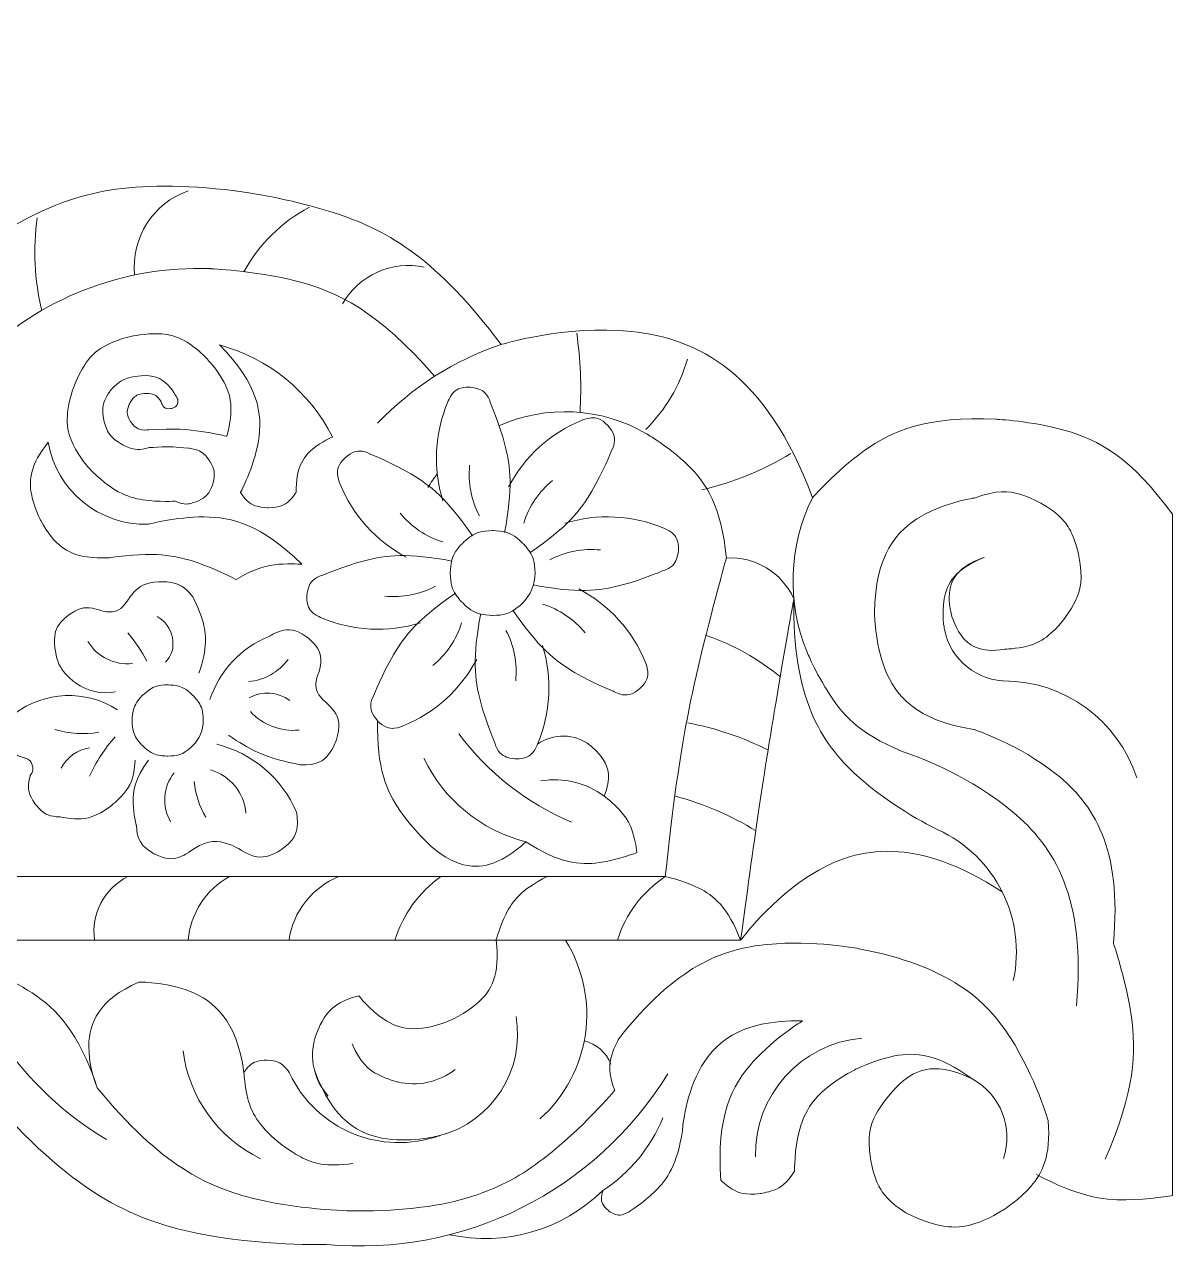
# Model space of a CAD drawing. Header units: millimetres. Extents: x 5499 to 5701, y 4312 to 4481.
# Drawn here: x 5673.83 to 5700.59, y 4451.13 to 4479.86 of the extents above; entities that cross this region are included whole.
import ezdxf

# ---------------------------------------------------------------- set-up
doc = ezdxf.new("R2010")
doc.units = ezdxf.units.MM
doc.header["$MEASUREMENT"] = 0
doc.layers.add('SITARA ALL', color=18, linetype='Continuous', true_color=0x000000)

msp = doc.modelspace()

# ---------------------------------------------------------------- linework, layer by layer
at = {"layer": 'SITARA ALL', "color": 6, "lineweight": 9, "true_color": 0xff00ff}
for points, knots in [([(5609.015, 4477.559), (5608.326, 4478.085), (5607.67, 4478.653), (5607.052, 4479.26), (5607.052, 4479.26), (5607.42, 4479.494), (5607.829, 4479.644), (5608.238, 4479.795), (5608.688, 4479.861), (5609.529, 4479.627), (5609.529, 4479.627), (5609.949, 4479.51), (5610.334, 4479.307), (5610.72, 4479.103), (5611.07, 4478.814), (5611.459, 4478.033), (5611.459, 4478.033), (5612.689, 4477.854), (5613.898, 4477.569), (5615.107, 4477.284), (5616.295, 4476.893), (5618.486, 4475.721), (5618.486, 4475.721), (5626.459, 4470.295), (5635.646, 4467.415), (5644.832, 4464.536), (5655.231, 4464.204), (5671.849, 4473.997), (5671.849, 4473.997), (5672.814, 4474.784), (5673.918, 4475.357), (5675.022, 4475.93), (5676.265, 4476.29), (5678.737, 4475.989), (5678.737, 4475.989), (5679.973, 4475.838), (5681.151, 4475.44), (5682.33, 4475.041), (5683.45, 4474.394), (5684.946, 4472.404), (5684.946, 4472.404), (5686.439, 4472.868), (5687.983, 4472.708), (5689.526, 4472.548), (5691.12, 4471.765), (5692.202, 4468.831), (5692.202, 4468.831), (5692.74, 4469.447), (5693.404, 4469.923), (5694.067, 4470.4), (5694.856, 4470.737), (5696.49, 4470.662), (5696.49, 4470.662), (5697.307, 4470.625), (5698.093, 4470.403), (5698.879, 4470.181), (5699.634, 4469.774), (5700.594, 4468.449), (5700.594, 4468.449), (5700.594, 4468.449), (5700.594, 4464.478), (5700.594, 4460.507), (5700.594, 4452.566), (5700.594, 4452.566), (5700.594, 4452.566), (5700.054, 4452.471), (5699.506, 4452.466), (5698.957, 4452.462), (5698.401, 4452.548), (5697.428, 4453.054)], [0, 0, 0, 0, 0.041667, 0.041667, 0.041667, 0.083333, 0.083333, 0.083333, 0.125, 0.125, 0.125, 0.166667, 0.166667, 0.166667, 0.208333, 0.208333, 0.208333, 0.25, 0.25, 0.25, 0.291667, 0.291667, 0.291667, 0.333333, 0.333333, 0.333333, 0.375, 0.375, 0.375, 0.416667, 0.416667, 0.416667, 0.458333, 0.458333, 0.458333, 0.5, 0.5, 0.5, 0.541667, 0.541667, 0.541667, 0.583333, 0.583333, 0.583333, 0.625, 0.625, 0.625, 0.666667, 0.666667, 0.666667, 0.708333, 0.708333, 0.708333, 0.75, 0.75, 0.75, 0.791667, 0.791667, 0.791667, 0.833333, 0.833333, 0.833333, 0.875, 0.875, 0.875, 0.916667, 0.916667, 0.916667, 1, 1, 1, 1]), ([(5672.746, 4472.063), (5674.181, 4473.485), (5676.138, 4474.249), (5678.156, 4474.173), (5678.156, 4474.173), (5679.165, 4474.135), (5680.143, 4473.889), (5681.121, 4473.643), (5682.069, 4473.189), (5683.392, 4471.664)], [0, 0, 0, 0, 0.25, 0.25, 0.25, 0.5, 0.5, 0.5, 1, 1, 1, 1]), ([(5676.402, 4471.662), (5676.169, 4471.631), (5675.958, 4471.505), (5675.821, 4471.314), (5675.821, 4471.314), (5675.753, 4471.218), (5675.705, 4471.11), (5675.658, 4471.003), (5675.633, 4470.883), (5675.679, 4470.652), (5675.679, 4470.652), (5675.702, 4470.537), (5675.749, 4470.429), (5675.796, 4470.321), (5675.866, 4470.22), (5676.066, 4470.097), (5676.066, 4470.097), (5676.166, 4470.035), (5676.277, 4469.995), (5676.388, 4469.956), (5676.509, 4469.938), (5676.736, 4470.001), (5676.736, 4470.001), (5676.889, 4470.013), (5677.043, 4470.018), (5677.196, 4470.023), (5677.35, 4470.021), (5677.655, 4469.987), (5677.655, 4469.987), (5677.75, 4469.979), (5677.841, 4469.951), (5677.931, 4469.922), (5678.018, 4469.873), (5678.128, 4469.718), (5678.128, 4469.718), (5678.183, 4469.641), (5678.22, 4469.554), (5678.257, 4469.466), (5678.275, 4469.369), (5678.228, 4469.184), (5678.228, 4469.184), (5678.205, 4469.092), (5678.162, 4469.008), (5678.119, 4468.923), (5678.056, 4468.846), (5677.885, 4468.763), (5677.885, 4468.763), (5677.8, 4468.721), (5677.707, 4468.7), (5677.615, 4468.678), (5677.516, 4468.676), (5677.342, 4468.753), (5677.342, 4468.753), (5676.966, 4468.727), (5676.593, 4468.785), (5676.221, 4468.843), (5675.853, 4468.985), (5675.329, 4469.527), (5675.329, 4469.527), (5675.111, 4469.776), (5674.966, 4470.072), (5674.821, 4470.369), (5674.75, 4470.713), (5674.953, 4471.342), (5674.953, 4471.342), (5675.055, 4471.656), (5675.235, 4471.933), (5675.416, 4472.209), (5675.675, 4472.446), (5676.319, 4472.594), (5676.319, 4472.594), (5676.641, 4472.668), (5676.971, 4472.654), (5677.301, 4472.641), (5677.638, 4472.54), (5678.094, 4472.062), (5678.094, 4472.062), (5678.323, 4471.823), (5678.48, 4471.533), (5678.637, 4471.243), (5678.723, 4470.902), (5678.547, 4470.265), (5678.547, 4470.265), (5678.248, 4470.333), (5677.946, 4470.38), (5677.643, 4470.426), (5677.337, 4470.452), (5676.726, 4470.417), (5676.726, 4470.417), (5676.649, 4470.406), (5676.572, 4470.416), (5676.495, 4470.426), (5676.418, 4470.457), (5676.323, 4470.581), (5676.323, 4470.581), (5676.276, 4470.643), (5676.248, 4470.716), (5676.22, 4470.788), (5676.21, 4470.871), (5676.274, 4471.013), (5676.274, 4471.013), (5676.306, 4471.084), (5676.356, 4471.143), (5676.405, 4471.203), (5676.473, 4471.251), (5676.629, 4471.264), (5676.629, 4471.264), (5676.706, 4471.27), (5676.783, 4471.255), (5676.859, 4471.239), (5676.934, 4471.203), (5677.019, 4471.073), (5677.019, 4471.073), (5677.027, 4471.021), (5677.056, 4470.977), (5677.084, 4470.934), (5677.131, 4470.898), (5677.235, 4470.91), (5677.235, 4470.91), (5677.287, 4470.916), (5677.332, 4470.943), (5677.377, 4470.969), (5677.415, 4471.015), (5677.407, 4471.119), (5677.407, 4471.119), (5677.319, 4471.311), (5677.172, 4471.463), (5677.026, 4471.614), (5676.82, 4471.725), (5676.402, 4471.662)], [0, 0, 0, 0, 0.023256, 0.023256, 0.023256, 0.046512, 0.046512, 0.046512, 0.069767, 0.069767, 0.069767, 0.093023, 0.093023, 0.093023, 0.116279, 0.116279, 0.116279, 0.139535, 0.139535, 0.139535, 0.162791, 0.162791, 0.162791, 0.186047, 0.186047, 0.186047, 0.209302, 0.209302, 0.209302, 0.232558, 0.232558, 0.232558, 0.255814, 0.255814, 0.255814, 0.27907, 0.27907, 0.27907, 0.302326, 0.302326, 0.302326, 0.325581, 0.325581, 0.325581, 0.348837, 0.348837, 0.348837, 0.372093, 0.372093, 0.372093, 0.395349, 0.395349, 0.395349, 0.418605, 0.418605, 0.418605, 0.44186, 0.44186, 0.44186, 0.465116, 0.465116, 0.465116, 0.488372, 0.488372, 0.488372, 0.511628, 0.511628, 0.511628, 0.534884, 0.534884, 0.534884, 0.55814, 0.55814, 0.55814, 0.581395, 0.581395, 0.581395, 0.604651, 0.604651, 0.604651, 0.627907, 0.627907, 0.627907, 0.651163, 0.651163, 0.651163, 0.674419, 0.674419, 0.674419, 0.697674, 0.697674, 0.697674, 0.72093, 0.72093, 0.72093, 0.744186, 0.744186, 0.744186, 0.767442, 0.767442, 0.767442, 0.790698, 0.790698, 0.790698, 0.813953, 0.813953, 0.813953, 0.837209, 0.837209, 0.837209, 0.860465, 0.860465, 0.860465, 0.883721, 0.883721, 0.883721, 0.906977, 0.906977, 0.906977, 0.930233, 0.930233, 0.930233, 0.953488, 0.953488, 0.953488, 0.976744, 0.976744, 0.976744, 1, 1, 1, 1]), ([(5678.375, 4472.394), (5679.518, 4472.085), (5680.476, 4471.307), (5681.012, 4470.252), (5681.012, 4470.252), (5680.753, 4470.142), (5680.539, 4469.96), (5680.325, 4469.777), (5680.157, 4469.521), (5680.163, 4468.957), (5680.163, 4468.957), (5680.093, 4468.846), (5679.997, 4468.756), (5679.901, 4468.666), (5679.779, 4468.599), (5679.515, 4468.599), (5679.515, 4468.599), (5679.383, 4468.599), (5679.256, 4468.633), (5679.129, 4468.666), (5679.007, 4468.734), (5678.867, 4468.957), (5678.867, 4468.957), (5679.178, 4469.52), (5679.283, 4470.153), (5679.388, 4470.785), (5679.287, 4471.487), (5678.375, 4472.394)], [0, 0, 0, 0, 0.111111, 0.111111, 0.111111, 0.222222, 0.222222, 0.222222, 0.333333, 0.333333, 0.333333, 0.444444, 0.444444, 0.444444, 0.555556, 0.555556, 0.555556, 0.666667, 0.666667, 0.666667, 0.777778, 0.777778, 0.777778, 0.888889, 0.888889, 0.888889, 1, 1, 1, 1]), ([(5683.584, 4468.763), (5683.352, 4469.523), (5683.393, 4470.339), (5683.7, 4471.071), (5683.7, 4471.071), (5683.741, 4471.175), (5683.812, 4471.262), (5683.883, 4471.348), (5683.985, 4471.416), (5684.209, 4471.409), (5684.209, 4471.409), (5684.322, 4471.406), (5684.427, 4471.367), (5684.531, 4471.328), (5684.629, 4471.254), (5684.696, 4471.04), (5684.696, 4471.04), (5684.901, 4470.565), (5685.032, 4470.065), (5685.163, 4469.566), (5685.22, 4469.041), (5685.025, 4468.026)], [0, 0, 0, 0, 0.125, 0.125, 0.125, 0.25, 0.25, 0.25, 0.375, 0.375, 0.375, 0.5, 0.5, 0.5, 0.625, 0.625, 0.625, 0.75, 0.75, 0.75, 1, 1, 1, 1]), ([(5684.891, 4470.509), (5686.001, 4471.005), (5687.281, 4470.937), (5688.332, 4470.326), (5688.332, 4470.326), (5688.857, 4470.021), (5689.293, 4469.599), (5689.73, 4469.177), (5690.076, 4468.638), (5690.196, 4467.428)], [0, 0, 0, 0, 0.25, 0.25, 0.25, 0.5, 0.5, 0.5, 1, 1, 1, 1]), ([(5685.117, 4469.091), (5685.489, 4469.792), (5686.095, 4470.34), (5686.83, 4470.641), (5686.83, 4470.641), (5686.932, 4470.686), (5687.044, 4470.697), (5687.155, 4470.708), (5687.275, 4470.684), (5687.429, 4470.52), (5687.429, 4470.52), (5687.506, 4470.438), (5687.553, 4470.337), (5687.6, 4470.235), (5687.616, 4470.114), (5687.512, 4469.915), (5687.512, 4469.915), (5687.321, 4469.434), (5687.061, 4468.988), (5686.8, 4468.542), (5686.469, 4468.131), (5685.613, 4467.551)], [0, 0, 0, 0, 0.125, 0.125, 0.125, 0.25, 0.25, 0.25, 0.375, 0.375, 0.375, 0.5, 0.5, 0.5, 0.625, 0.625, 0.625, 0.75, 0.75, 0.75, 1, 1, 1, 1]), ([(5674.383, 4470.125), (5674.577, 4468.996), (5675.574, 4468.182), (5676.719, 4468.214), (5676.719, 4468.214), (5677.356, 4468.388), (5678.016, 4468.386), (5678.675, 4468.384), (5679.357, 4468.207), (5680.3, 4467.281), (5680.3, 4467.281), (5680.032, 4467.303), (5679.764, 4467.282), (5679.496, 4467.262), (5679.228, 4467.2), (5678.765, 4466.926), (5678.765, 4466.926), (5678.316, 4467.165), (5677.834, 4467.329), (5677.351, 4467.493), (5676.837, 4467.582), (5675.829, 4467.437), (5675.829, 4467.437), (5675.497, 4467.405), (5675.172, 4467.474), (5674.847, 4467.543), (5674.528, 4467.713), (5674.213, 4468.3), (5674.213, 4468.3), (5674.055, 4468.594), (5673.992, 4468.921), (5673.93, 4469.247), (5673.964, 4469.607), (5674.383, 4470.125)], [0, 0, 0, 0, 0.090909, 0.090909, 0.090909, 0.181818, 0.181818, 0.181818, 0.272727, 0.272727, 0.272727, 0.363636, 0.363636, 0.363636, 0.454545, 0.454545, 0.454545, 0.545455, 0.545455, 0.545455, 0.636364, 0.636364, 0.636364, 0.727273, 0.727273, 0.727273, 0.818182, 0.818182, 0.818182, 0.909091, 0.909091, 0.909091, 1, 1, 1, 1]), ([(5682.733, 4467.448), (5682.032, 4467.821), (5681.484, 4468.427), (5681.183, 4469.162), (5681.183, 4469.162), (5681.138, 4469.264), (5681.127, 4469.376), (5681.116, 4469.487), (5681.14, 4469.607), (5681.304, 4469.761), (5681.304, 4469.761), (5681.386, 4469.838), (5681.487, 4469.885), (5681.589, 4469.932), (5681.71, 4469.948), (5681.909, 4469.844), (5681.909, 4469.844), (5682.39, 4469.653), (5682.836, 4469.392), (5683.282, 4469.132), (5683.693, 4468.801), (5684.273, 4467.945)], [0, 0, 0, 0, 0.125, 0.125, 0.125, 0.25, 0.25, 0.25, 0.375, 0.375, 0.375, 0.5, 0.5, 0.5, 0.625, 0.625, 0.625, 0.75, 0.75, 0.75, 1, 1, 1, 1]), ([(5696.772, 4464.561), (5696.048, 4464.547), (5695.418, 4465.055), (5695.28, 4465.766), (5695.28, 4465.766), (5695.211, 4466.121), (5695.274, 4466.476), (5695.337, 4466.831), (5695.533, 4467.184), (5696.21, 4467.443), (5696.21, 4467.443), (5695.93, 4467.364), (5695.704, 4467.182), (5695.479, 4467), (5695.309, 4466.716), (5695.435, 4466.146), (5695.435, 4466.146), (5695.498, 4465.862), (5695.667, 4465.627), (5695.836, 4465.392), (5696.111, 4465.206), (5696.686, 4465.301), (5696.686, 4465.301), (5696.953, 4465.309), (5697.211, 4465.376), (5697.47, 4465.442), (5697.72, 4465.568), (5698.053, 4465.985), (5698.053, 4465.985), (5698.219, 4466.193), (5698.336, 4466.433), (5698.453, 4466.673), (5698.519, 4466.945), (5698.417, 4467.469), (5698.417, 4467.469), (5698.367, 4467.731), (5698.259, 4467.975), (5698.152, 4468.22), (5697.989, 4468.446), (5697.524, 4468.708), (5697.524, 4468.708), (5697.291, 4468.84), (5697.036, 4468.916), (5696.78, 4468.993), (5696.501, 4469.015), (5696, 4468.831), (5696, 4468.831), (5695.331, 4468.737), (5694.746, 4468.404), (5694.161, 4468.071), (5693.661, 4467.499), (5693.652, 4466.147), (5693.652, 4466.147), (5693.647, 4465.47), (5693.891, 4464.843), (5694.135, 4464.216), (5694.628, 4463.638), (5695.965, 4463.432), (5695.965, 4463.432), (5697.021, 4463.081), (5697.887, 4462.39), (5698.752, 4461.699), (5699.427, 4460.667), (5699.219, 4458.451), (5699.219, 4458.451), (5699.506, 4457.629), (5699.633, 4456.768), (5699.76, 4455.907), (5699.726, 4455.008), (5699.029, 4453.412)], [0, 0, 0, 0, 0.041667, 0.041667, 0.041667, 0.083333, 0.083333, 0.083333, 0.125, 0.125, 0.125, 0.166667, 0.166667, 0.166667, 0.208333, 0.208333, 0.208333, 0.25, 0.25, 0.25, 0.291667, 0.291667, 0.291667, 0.333333, 0.333333, 0.333333, 0.375, 0.375, 0.375, 0.416667, 0.416667, 0.416667, 0.458333, 0.458333, 0.458333, 0.5, 0.5, 0.5, 0.541667, 0.541667, 0.541667, 0.583333, 0.583333, 0.583333, 0.625, 0.625, 0.625, 0.666667, 0.666667, 0.666667, 0.708333, 0.708333, 0.708333, 0.75, 0.75, 0.75, 0.791667, 0.791667, 0.791667, 0.833333, 0.833333, 0.833333, 0.875, 0.875, 0.875, 0.916667, 0.916667, 0.916667, 1, 1, 1, 1]), ([(5692.202, 4468.831), (5691.643, 4467.705), (5691.599, 4466.391), (5692.079, 4465.23), (5692.079, 4465.23), (5692.319, 4464.649), (5692.679, 4464.134), (5693.039, 4463.619), (5693.519, 4463.17), (5694.71, 4462.768), (5694.71, 4462.768), (5695.901, 4462.326), (5696.87, 4461.513), (5697.839, 4460.701), (5698.587, 4459.518), (5698.36, 4456.988)], [0, 0, 0, 0, 0.166667, 0.166667, 0.166667, 0.333333, 0.333333, 0.333333, 0.5, 0.5, 0.5, 0.666667, 0.666667, 0.666667, 1, 1, 1, 1]), ([(5686.432, 4468.239), (5687.191, 4468.472), (5688.007, 4468.431), (5688.739, 4468.124), (5688.739, 4468.124), (5688.844, 4468.084), (5688.93, 4468.012), (5689.017, 4467.941), (5689.085, 4467.839), (5689.077, 4467.615), (5689.077, 4467.615), (5689.074, 4467.503), (5689.035, 4467.398), (5688.996, 4467.293), (5688.922, 4467.195), (5688.708, 4467.128), (5688.708, 4467.128), (5688.233, 4466.923), (5687.734, 4466.792), (5687.234, 4466.661), (5686.709, 4466.604), (5685.694, 4466.799)], [0, 0, 0, 0, 0.125, 0.125, 0.125, 0.25, 0.25, 0.25, 0.375, 0.375, 0.375, 0.5, 0.5, 0.5, 0.625, 0.625, 0.625, 0.75, 0.75, 0.75, 1, 1, 1, 1]), ([(5685.734, 4467.078), (5685.734, 4466.816), (5685.629, 4466.564), (5685.444, 4466.379), (5685.444, 4466.379), (5685.351, 4466.287), (5685.242, 4466.214), (5685.133, 4466.142), (5685.008, 4466.09), (5684.746, 4466.09), (5684.746, 4466.09), (5684.615, 4466.09), (5684.487, 4466.116), (5684.358, 4466.142), (5684.233, 4466.195), (5684.047, 4466.38), (5684.047, 4466.38), (5683.955, 4466.473), (5683.882, 4466.582), (5683.81, 4466.691), (5683.758, 4466.816), (5683.758, 4467.078), (5683.758, 4467.078), (5683.758, 4467.209), (5683.784, 4467.337), (5683.811, 4467.466), (5683.863, 4467.592), (5684.048, 4467.777), (5684.048, 4467.777), (5684.141, 4467.869), (5684.25, 4467.942), (5684.359, 4468.014), (5684.484, 4468.066), (5684.746, 4468.066), (5684.746, 4468.066), (5684.877, 4468.066), (5685.006, 4468.04), (5685.134, 4468.014), (5685.26, 4467.961), (5685.445, 4467.776), (5685.445, 4467.776), (5685.537, 4467.683), (5685.61, 4467.574), (5685.682, 4467.465), (5685.734, 4467.34), (5685.734, 4467.078)], [0, 0, 0, 0, 0.066667, 0.066667, 0.066667, 0.133333, 0.133333, 0.133333, 0.2, 0.2, 0.2, 0.266667, 0.266667, 0.266667, 0.333333, 0.333333, 0.333333, 0.4, 0.4, 0.4, 0.466667, 0.466667, 0.466667, 0.533333, 0.533333, 0.533333, 0.6, 0.6, 0.6, 0.666667, 0.666667, 0.666667, 0.733333, 0.733333, 0.733333, 0.8, 0.8, 0.8, 0.866667, 0.866667, 0.866667, 0.933333, 0.933333, 0.933333, 1, 1, 1, 1]), ([(5683.06, 4465.916), (5682.301, 4465.684), (5681.485, 4465.725), (5680.753, 4466.032), (5680.753, 4466.032), (5680.648, 4466.072), (5680.562, 4466.144), (5680.476, 4466.215), (5680.408, 4466.317), (5680.415, 4466.541), (5680.415, 4466.541), (5680.418, 4466.653), (5680.457, 4466.758), (5680.496, 4466.863), (5680.57, 4466.961), (5680.784, 4467.028), (5680.784, 4467.028), (5681.259, 4467.233), (5681.759, 4467.364), (5682.258, 4467.495), (5682.783, 4467.552), (5683.798, 4467.357)], [0, 0, 0, 0, 0.125, 0.125, 0.125, 0.25, 0.25, 0.25, 0.375, 0.375, 0.375, 0.5, 0.5, 0.5, 0.625, 0.625, 0.625, 0.75, 0.75, 0.75, 1, 1, 1, 1]), ([(5691.768, 4466.479), (5691.491, 4467.09), (5690.865, 4467.467), (5690.196, 4467.428), (5690.196, 4467.428), (5689.853, 4466.213), (5689.562, 4464.985), (5689.272, 4463.756), (5689.033, 4462.513), (5688.772, 4460.002), (5688.772, 4460.002), (5689.173, 4459.922), (5689.54, 4459.741), (5689.906, 4459.561), (5690.238, 4459.281), (5690.528, 4458.516), (5690.528, 4458.516), (5691.233, 4459.486), (5692.255, 4460.096), (5693.277, 4460.705), (5694.616, 4460.954), (5696.627, 4459.647)], [0, 0, 0, 0, 0.125, 0.125, 0.125, 0.25, 0.25, 0.25, 0.375, 0.375, 0.375, 0.5, 0.5, 0.5, 0.625, 0.625, 0.625, 0.75, 0.75, 0.75, 1, 1, 1, 1]), ([(5675.956, 4464.31), (5675.631, 4464.246), (5675.294, 4464.32), (5675.025, 4464.514), (5675.025, 4464.514), (5674.891, 4464.612), (5674.78, 4464.734), (5674.669, 4464.857), (5674.581, 4465.005), (5674.54, 4465.334), (5674.54, 4465.334), (5674.519, 4465.472), (5674.535, 4465.611), (5674.551, 4465.75), (5674.604, 4465.889), (5674.819, 4466.068), (5674.819, 4466.068), (5674.927, 4466.157), (5675.054, 4466.215), (5675.181, 4466.274), (5675.327, 4466.301), (5675.592, 4466.21), (5675.592, 4466.21), (5675.709, 4466.17), (5675.833, 4466.172), (5675.957, 4466.174), (5676.087, 4466.218), (5676.225, 4466.425), (5676.225, 4466.425), (5676.304, 4466.555), (5676.412, 4466.662), (5676.52, 4466.768), (5676.657, 4466.852), (5676.96, 4466.873), (5676.96, 4466.873), (5677.111, 4466.884), (5677.26, 4466.857), (5677.41, 4466.831), (5677.557, 4466.768), (5677.749, 4466.533), (5677.749, 4466.533), (5677.897, 4466.257), (5677.985, 4465.958), (5678.072, 4465.658), (5678.099, 4465.333), (5677.898, 4464.741)], [0, 0, 0, 0, 0.0625, 0.0625, 0.0625, 0.125, 0.125, 0.125, 0.1875, 0.1875, 0.1875, 0.25, 0.25, 0.25, 0.3125, 0.3125, 0.3125, 0.375, 0.375, 0.375, 0.4375, 0.4375, 0.4375, 0.5, 0.5, 0.5, 0.5625, 0.5625, 0.5625, 0.625, 0.625, 0.625, 0.6875, 0.6875, 0.6875, 0.75, 0.75, 0.75, 0.8125, 0.8125, 0.8125, 0.875, 0.875, 0.875, 1, 1, 1, 1]), ([(5686.759, 4466.707), (5687.46, 4466.335), (5688.008, 4465.729), (5688.309, 4464.994), (5688.309, 4464.994), (5688.354, 4464.892), (5688.365, 4464.78), (5688.376, 4464.669), (5688.352, 4464.549), (5688.188, 4464.395), (5688.188, 4464.395), (5688.107, 4464.318), (5688.005, 4464.271), (5687.903, 4464.224), (5687.782, 4464.208), (5687.583, 4464.312), (5687.583, 4464.312), (5687.102, 4464.503), (5686.656, 4464.763), (5686.21, 4465.024), (5685.799, 4465.355), (5685.219, 4466.211)], [0, 0, 0, 0, 0.125, 0.125, 0.125, 0.25, 0.25, 0.25, 0.375, 0.375, 0.375, 0.5, 0.5, 0.5, 0.625, 0.625, 0.625, 0.75, 0.75, 0.75, 1, 1, 1, 1]), ([(5696.886, 4457.576), (5697.202, 4459.017), (5696.466, 4460.484), (5695.124, 4461.095), (5695.124, 4461.095), (5694.085, 4461.586), (5693.237, 4462.357), (5692.389, 4463.129), (5691.733, 4464.18), (5691.768, 4466.479), (5691.768, 4466.479), (5691.533, 4465.157), (5691.312, 4463.832), (5691.091, 4462.507), (5690.884, 4461.179), (5690.528, 4458.516), (5690.528, 4458.516), (5690.528, 4458.516), (5670.949, 4458.521), (5651.37, 4458.525), (5612.212, 4458.534), (5612.212, 4458.534), (5612.212, 4458.534), (5612.824, 4457.832), (5613.415, 4457.112), (5614.006, 4456.392), (5614.577, 4455.655), (5615.628, 4454.118)], [0, 0, 0, 0, 0.1, 0.1, 0.1, 0.2, 0.2, 0.2, 0.3, 0.3, 0.3, 0.4, 0.4, 0.4, 0.5, 0.5, 0.5, 0.6, 0.6, 0.6, 0.7, 0.7, 0.7, 0.8, 0.8, 0.8, 1, 1, 1, 1]), ([(5684.375, 4465.065), (5684.003, 4464.364), (5683.397, 4463.816), (5682.662, 4463.515), (5682.662, 4463.515), (5682.56, 4463.47), (5682.448, 4463.459), (5682.337, 4463.448), (5682.217, 4463.472), (5682.063, 4463.636), (5682.063, 4463.636), (5681.986, 4463.718), (5681.939, 4463.819), (5681.892, 4463.921), (5681.876, 4464.042), (5681.98, 4464.241), (5681.98, 4464.241), (5682.171, 4464.722), (5682.432, 4465.168), (5682.692, 4465.614), (5683.023, 4466.025), (5683.879, 4466.605)], [0, 0, 0, 0, 0.125, 0.125, 0.125, 0.25, 0.25, 0.25, 0.375, 0.375, 0.375, 0.5, 0.5, 0.5, 0.625, 0.625, 0.625, 0.75, 0.75, 0.75, 1, 1, 1, 1]), ([(5676.927, 4466.061), (5677.112, 4465.961), (5677.241, 4465.782), (5677.278, 4465.575), (5677.278, 4465.575), (5677.296, 4465.471), (5677.29, 4465.366), (5677.285, 4465.261), (5677.255, 4465.155), (5677.115, 4464.997)], [0, 0, 0, 0, 0.25, 0.25, 0.25, 0.5, 0.5, 0.5, 1, 1, 1, 1]), ([(5685.908, 4465.392), (5686.14, 4464.633), (5686.099, 4463.817), (5685.792, 4463.085), (5685.792, 4463.085), (5685.752, 4462.98), (5685.68, 4462.894), (5685.609, 4462.807), (5685.507, 4462.74), (5685.283, 4462.747), (5685.283, 4462.747), (5685.171, 4462.75), (5685.066, 4462.789), (5684.961, 4462.828), (5684.863, 4462.902), (5684.796, 4463.116), (5684.796, 4463.116), (5684.591, 4463.591), (5684.46, 4464.09), (5684.329, 4464.59), (5684.272, 4465.115), (5684.467, 4466.13)], [0, 0, 0, 0, 0.125, 0.125, 0.125, 0.25, 0.25, 0.25, 0.375, 0.375, 0.375, 0.5, 0.5, 0.5, 0.625, 0.625, 0.625, 0.75, 0.75, 0.75, 1, 1, 1, 1]), ([(5678.154, 4464.128), (5678.375, 4464.799), (5678.881, 4465.339), (5679.537, 4465.601), (5679.537, 4465.601), (5679.668, 4465.69), (5679.821, 4465.734), (5679.973, 4465.778), (5680.145, 4465.776), (5680.404, 4465.592), (5680.404, 4465.592), (5680.534, 4465.5), (5680.628, 4465.373), (5680.722, 4465.246), (5680.781, 4465.083), (5680.7, 4464.776), (5680.7, 4464.776), (5680.646, 4464.667), (5680.628, 4464.547), (5680.61, 4464.427), (5680.629, 4464.295), (5680.795, 4464.116), (5680.795, 4464.116), (5680.944, 4464.008), (5681.049, 4463.858), (5681.154, 4463.707), (5681.215, 4463.515), (5681.095, 4463.167), (5681.095, 4463.167), (5681.034, 4462.992), (5680.92, 4462.848), (5680.807, 4462.704), (5680.64, 4462.59), (5680.272, 4462.605), (5680.272, 4462.605), (5679.97, 4462.661), (5679.676, 4462.748), (5679.382, 4462.834), (5679.095, 4462.952), (5678.587, 4463.296)], [0, 0, 0, 0, 0.071429, 0.071429, 0.071429, 0.142857, 0.142857, 0.142857, 0.214286, 0.214286, 0.214286, 0.285714, 0.285714, 0.285714, 0.357143, 0.357143, 0.357143, 0.428571, 0.428571, 0.428571, 0.5, 0.5, 0.5, 0.571429, 0.571429, 0.571429, 0.642857, 0.642857, 0.642857, 0.714286, 0.714286, 0.714286, 0.785714, 0.785714, 0.785714, 0.857143, 0.857143, 0.857143, 1, 1, 1, 1]), ([(5675.996, 4463.891), (5675.256, 4464.365), (5674.297, 4464.327), (5673.595, 4463.797), (5673.595, 4463.797), (5673.509, 4463.727), (5673.446, 4463.636), (5673.383, 4463.544), (5673.344, 4463.431), (5673.392, 4463.214), (5673.392, 4463.214), (5673.417, 4463.105), (5673.471, 4463.008), (5673.525, 4462.911), (5673.609, 4462.826), (5673.825, 4462.773), (5673.825, 4462.773), (5673.868, 4462.763), (5673.906, 4462.742), (5673.945, 4462.721), (5673.979, 4462.689), (5674.008, 4462.606), (5674.008, 4462.606), (5674.022, 4462.564), (5674.025, 4462.52), (5674.028, 4462.476), (5674.02, 4462.43), (5673.965, 4462.361), (5673.965, 4462.361), (5673.931, 4462.25), (5673.924, 4462.134), (5673.917, 4462.018), (5673.936, 4461.897), (5674.071, 4461.707), (5674.071, 4461.707), (5674.139, 4461.612), (5674.226, 4461.536), (5674.314, 4461.46), (5674.422, 4461.401), (5674.654, 4461.393), (5674.654, 4461.393), (5674.861, 4461.345), (5675.073, 4461.345), (5675.285, 4461.345), (5675.502, 4461.391), (5675.841, 4461.646), (5675.841, 4461.646), (5676.01, 4461.774), (5676.147, 4461.935), (5676.284, 4462.097), (5676.388, 4462.293), (5676.411, 4462.716)], [0, 0, 0, 0, 0.055556, 0.055556, 0.055556, 0.111111, 0.111111, 0.111111, 0.166667, 0.166667, 0.166667, 0.222222, 0.222222, 0.222222, 0.277778, 0.277778, 0.277778, 0.333333, 0.333333, 0.333333, 0.388889, 0.388889, 0.388889, 0.444444, 0.444444, 0.444444, 0.5, 0.5, 0.5, 0.555556, 0.555556, 0.555556, 0.611111, 0.611111, 0.611111, 0.666667, 0.666667, 0.666667, 0.722222, 0.722222, 0.722222, 0.777778, 0.777778, 0.777778, 0.833333, 0.833333, 0.833333, 0.888889, 0.888889, 0.888889, 1, 1, 1, 1]), ([(5677.999, 4463.64), (5677.999, 4463.42), (5677.911, 4463.209), (5677.756, 4463.054), (5677.756, 4463.054), (5677.678, 4462.976), (5677.586, 4462.915), (5677.495, 4462.854), (5677.39, 4462.811), (5677.17, 4462.811), (5677.17, 4462.811), (5677.06, 4462.811), (5676.952, 4462.833), (5676.844, 4462.855), (5676.738, 4462.899), (5676.583, 4463.054), (5676.583, 4463.054), (5676.505, 4463.132), (5676.444, 4463.224), (5676.384, 4463.315), (5676.34, 4463.42), (5676.34, 4463.64), (5676.34, 4463.64), (5676.34, 4463.75), (5676.362, 4463.858), (5676.384, 4463.966), (5676.428, 4464.071), (5676.584, 4464.227), (5676.584, 4464.227), (5676.662, 4464.305), (5676.753, 4464.365), (5676.844, 4464.426), (5676.949, 4464.47), (5677.17, 4464.47), (5677.17, 4464.47), (5677.28, 4464.47), (5677.387, 4464.448), (5677.495, 4464.426), (5677.601, 4464.382), (5677.756, 4464.226), (5677.756, 4464.226), (5677.834, 4464.148), (5677.895, 4464.057), (5677.955, 4463.965), (5677.999, 4463.86), (5677.999, 4463.64)], [0, 0, 0, 0, 0.066667, 0.066667, 0.066667, 0.133333, 0.133333, 0.133333, 0.2, 0.2, 0.2, 0.266667, 0.266667, 0.266667, 0.333333, 0.333333, 0.333333, 0.4, 0.4, 0.4, 0.466667, 0.466667, 0.466667, 0.533333, 0.533333, 0.533333, 0.6, 0.6, 0.6, 0.666667, 0.666667, 0.666667, 0.733333, 0.733333, 0.733333, 0.8, 0.8, 0.8, 0.866667, 0.866667, 0.866667, 0.933333, 0.933333, 0.933333, 1, 1, 1, 1]), ([(5685.873, 4462.23), (5686.393, 4462.319), (5686.926, 4462.191), (5687.349, 4461.876), (5687.349, 4461.876), (5687.56, 4461.718), (5687.735, 4461.521), (5687.909, 4461.324), (5688.047, 4461.087), (5688.11, 4460.563), (5688.11, 4460.563), (5687.684, 4460.391), (5687.229, 4460.328), (5686.774, 4460.265), (5686.29, 4460.311), (5685.518, 4460.812), (5685.518, 4460.812), (5685.22, 4460.507), (5684.829, 4460.344), (5684.439, 4460.18), (5683.957, 4460.158), (5683.307, 4460.708), (5683.307, 4460.708), (5682.901, 4461.086), (5682.585, 4461.541), (5682.269, 4461.995), (5682.043, 4462.527), (5682.063, 4463.636)], [0, 0, 0, 0, 0.1, 0.1, 0.1, 0.2, 0.2, 0.2, 0.3, 0.3, 0.3, 0.4, 0.4, 0.4, 0.5, 0.5, 0.5, 0.6, 0.6, 0.6, 0.7, 0.7, 0.7, 0.8, 0.8, 0.8, 1, 1, 1, 1]), ([(5685.792, 4463.085), (5686.162, 4463.349), (5686.661, 4463.339), (5687.02, 4463.06), (5687.02, 4463.06), (5687.2, 4462.92), (5687.323, 4462.73), (5687.446, 4462.54), (5687.513, 4462.3), (5687.349, 4461.876)], [0, 0, 0, 0, 0.25, 0.25, 0.25, 0.5, 0.5, 0.5, 1, 1, 1, 1]), ([(5678.317, 4463.086), (5679.148, 4462.878), (5679.834, 4462.294), (5680.172, 4461.507), (5680.172, 4461.507), (5680.207, 4461.34), (5680.19, 4461.172), (5680.174, 4461.003), (5680.106, 4460.832), (5679.827, 4460.637), (5679.827, 4460.637), (5679.687, 4460.539), (5679.525, 4460.488), (5679.364, 4460.437), (5679.18, 4460.432), (5678.89, 4460.611), (5678.89, 4460.611), (5678.702, 4460.734), (5678.485, 4460.791), (5678.268, 4460.848), (5678.023, 4460.839), (5677.664, 4460.568), (5677.664, 4460.568), (5677.545, 4460.49), (5677.41, 4460.447), (5677.275, 4460.404), (5677.124, 4460.395), (5676.871, 4460.524), (5676.871, 4460.524), (5676.744, 4460.589), (5676.639, 4460.684), (5676.535, 4460.78), (5676.452, 4460.907), (5676.438, 4461.191), (5676.438, 4461.191), (5676.372, 4461.454), (5676.364, 4461.724), (5676.356, 4461.995), (5676.407, 4462.273), (5676.718, 4462.716)], [0, 0, 0, 0, 0.071429, 0.071429, 0.071429, 0.142857, 0.142857, 0.142857, 0.214286, 0.214286, 0.214286, 0.285714, 0.285714, 0.285714, 0.357143, 0.357143, 0.357143, 0.428571, 0.428571, 0.428571, 0.5, 0.5, 0.5, 0.571429, 0.571429, 0.571429, 0.642857, 0.642857, 0.642857, 0.714286, 0.714286, 0.714286, 0.785714, 0.785714, 0.785714, 0.857143, 0.857143, 0.857143, 1, 1, 1, 1]), ([(5687.655, 4458.517), (5687.845, 4459.126), (5688.24, 4459.65), (5688.772, 4460.002), (5688.772, 4460.002), (5688.772, 4460.002), (5670.166, 4460.006), (5651.559, 4460.01), (5614.346, 4460.018), (5614.346, 4460.018)], [0, 0, 0, 0, 0.25, 0.25, 0.25, 0.5, 0.5, 0.5, 1, 1, 1, 1]), ([(5680.914, 4454.885), (5680.579, 4455.257), (5680.464, 4455.777), (5680.61, 4456.255), (5680.61, 4456.255), (5680.683, 4456.495), (5680.816, 4456.706), (5680.949, 4456.917), (5681.142, 4457.101), (5681.627, 4457.222), (5681.627, 4457.222), (5681.87, 4456.898), (5682.207, 4456.676), (5682.544, 4456.454), (5682.975, 4456.334), (5683.726, 4456.638), (5683.726, 4456.638), (5684.101, 4456.79), (5684.402, 4457.059), (5684.702, 4457.328), (5684.929, 4457.714), (5684.827, 4458.517), (5684.827, 4458.517), (5684.909, 4458.839), (5685.058, 4459.136), (5685.207, 4459.432), (5685.424, 4459.703), (5686.017, 4460.002)], [0, 0, 0, 0, 0.1, 0.1, 0.1, 0.2, 0.2, 0.2, 0.3, 0.3, 0.3, 0.4, 0.4, 0.4, 0.5, 0.5, 0.5, 0.6, 0.6, 0.6, 0.7, 0.7, 0.7, 0.8, 0.8, 0.8, 1, 1, 1, 1]), ([(5696.655, 4453.433), (5696.896, 4454.144), (5696.588, 4454.926), (5695.928, 4455.285), (5695.928, 4455.285), (5695.598, 4455.464), (5695.227, 4455.512), (5694.857, 4455.559), (5694.445, 4455.474), (5693.979, 4454.885), (5693.979, 4454.885), (5693.806, 4454.686), (5693.681, 4454.453), (5693.556, 4454.221), (5693.479, 4453.956), (5693.556, 4453.433), (5693.556, 4453.433), (5693.594, 4453.172), (5693.689, 4452.926), (5693.783, 4452.679), (5693.934, 4452.448), (5694.379, 4452.165), (5694.379, 4452.165), (5694.741, 4451.968), (5695.142, 4451.877), (5695.543, 4451.786), (5695.984, 4451.803), (5696.677, 4452.249), (5696.677, 4452.249), (5697.023, 4452.472), (5697.294, 4452.781), (5697.566, 4453.09), (5697.762, 4453.485), (5697.701, 4454.307), (5697.701, 4454.307), (5697.399, 4455.337), (5696.821, 4456.239), (5696.244, 4457.141), (5695.39, 4457.916), (5693.282, 4458.321), (5693.282, 4458.321), (5692.228, 4458.523), (5691.162, 4458.421), (5690.095, 4458.32), (5689.016, 4457.915), (5687.693, 4456.225), (5687.693, 4456.225), (5687.585, 4456.041), (5687.522, 4455.839), (5687.459, 4455.636), (5687.44, 4455.413), (5687.591, 4455.016), (5687.591, 4455.016), (5686.843, 4454.12), (5685.914, 4453.415), (5684.986, 4452.71), (5683.878, 4452.195), (5681.543, 4452.208), (5681.543, 4452.208), (5680.376, 4452.214), (5679.241, 4452.481), (5678.106, 4452.747), (5677.003, 4453.273), (5675.526, 4455.081), (5675.526, 4455.081), (5675.323, 4455.555), (5675.329, 4456.067), (5675.336, 4456.578), (5675.552, 4457.127), (5676.496, 4457.543), (5676.496, 4457.543), (5677.111, 4457.549), (5677.681, 4457.327), (5678.251, 4457.106), (5678.775, 4456.656), (5678.947, 4455.438), (5678.947, 4455.438), (5678.961, 4455.123), (5679.041, 4454.818), (5679.12, 4454.513), (5679.266, 4454.219), (5679.749, 4453.814), (5679.749, 4453.814), (5679.991, 4453.612), (5680.27, 4453.465), (5680.549, 4453.318), (5680.865, 4453.227), (5681.489, 4453.31)], [0, 0, 0, 0, 0.033333, 0.033333, 0.033333, 0.066667, 0.066667, 0.066667, 0.1, 0.1, 0.1, 0.133333, 0.133333, 0.133333, 0.166667, 0.166667, 0.166667, 0.2, 0.2, 0.2, 0.233333, 0.233333, 0.233333, 0.266667, 0.266667, 0.266667, 0.3, 0.3, 0.3, 0.333333, 0.333333, 0.333333, 0.366667, 0.366667, 0.366667, 0.4, 0.4, 0.4, 0.433333, 0.433333, 0.433333, 0.466667, 0.466667, 0.466667, 0.5, 0.5, 0.5, 0.533333, 0.533333, 0.533333, 0.566667, 0.566667, 0.566667, 0.6, 0.6, 0.6, 0.633333, 0.633333, 0.633333, 0.666667, 0.666667, 0.666667, 0.7, 0.7, 0.7, 0.733333, 0.733333, 0.733333, 0.766667, 0.766667, 0.766667, 0.8, 0.8, 0.8, 0.833333, 0.833333, 0.833333, 0.866667, 0.866667, 0.866667, 0.9, 0.9, 0.9, 0.933333, 0.933333, 0.933333, 1, 1, 1, 1]), ([(5688.827, 4455.404), (5687.146, 4452.668), (5684.059, 4451.126), (5680.862, 4451.427), (5680.862, 4451.427), (5679.338, 4451.383), (5677.847, 4451.687), (5676.355, 4451.992), (5674.895, 4452.644), (5672.93, 4454.975), (5672.93, 4454.975), (5672.663, 4455.314), (5672.436, 4455.68), (5672.208, 4456.046), (5672.02, 4456.44), (5671.83, 4457.281), (5671.83, 4457.281), (5671.828, 4457.396), (5671.856, 4457.508), (5671.884, 4457.62), (5671.941, 4457.729), (5672.135, 4457.855), (5672.135, 4457.855), (5672.232, 4457.918), (5672.341, 4457.954), (5672.451, 4457.991), (5672.573, 4458), (5672.783, 4457.903), (5672.783, 4457.903), (5673.432, 4457.666), (5674.008, 4457.288), (5674.585, 4456.91), (5675.09, 4456.391), (5675.526, 4455.081)], [0, 0, 0, 0, 0.083333, 0.083333, 0.083333, 0.166667, 0.166667, 0.166667, 0.25, 0.25, 0.25, 0.333333, 0.333333, 0.333333, 0.416667, 0.416667, 0.416667, 0.5, 0.5, 0.5, 0.583333, 0.583333, 0.583333, 0.666667, 0.666667, 0.666667, 0.75, 0.75, 0.75, 0.833333, 0.833333, 0.833333, 1, 1, 1, 1]), ([(5685.292, 4456.742), (5685.508, 4455.494), (5684.737, 4454.288), (5683.512, 4453.964), (5683.512, 4453.964), (5682.9, 4453.802), (5682.276, 4453.887), (5681.653, 4453.972), (5681.019, 4454.304), (5680.59, 4455.496)], [0, 0, 0, 0, 0.25, 0.25, 0.25, 0.5, 0.5, 0.5, 1, 1, 1, 1]), ([(5688.713, 4454.376), (5688.429, 4453.684), (5687.942, 4453.094), (5687.317, 4452.684), (5687.317, 4452.684), (5687.286, 4452.602), (5687.282, 4452.515), (5687.279, 4452.428), (5687.303, 4452.335), (5687.436, 4452.222), (5687.436, 4452.222), (5687.503, 4452.165), (5687.584, 4452.133), (5687.665, 4452.101), (5687.761, 4452.093), (5687.912, 4452.181), (5687.912, 4452.181), (5688.251, 4452.389), (5688.535, 4452.667), (5688.82, 4452.945), (5689.05, 4453.292), (5689.17, 4454.078), (5689.17, 4454.078), (5689.219, 4454.811), (5689.551, 4455.459), (5689.884, 4456.107), (5690.499, 4456.671), (5691.967, 4456.636), (5691.967, 4456.636), (5691.327, 4456.244), (5690.824, 4455.689), (5690.321, 4455.134), (5689.955, 4454.416), (5690.07, 4452.92), (5690.07, 4452.92), (5690.19, 4452.801), (5690.334, 4452.714), (5690.478, 4452.627), (5690.646, 4452.57), (5690.98, 4452.613), (5690.98, 4452.613), (5691.148, 4452.634), (5691.305, 4452.693), (5691.463, 4452.752), (5691.611, 4452.849), (5691.785, 4453.138), (5691.785, 4453.138), (5691.775, 4453.634), (5691.906, 4454.11), (5692.037, 4454.586), (5692.309, 4455.044), (5693.189, 4455.499), (5693.189, 4455.499), (5693.629, 4455.727), (5694.114, 4455.82), (5694.6, 4455.914), (5695.13, 4455.872), (5695.928, 4455.285)], [0, 0, 0, 0, 0.05, 0.05, 0.05, 0.1, 0.1, 0.1, 0.15, 0.15, 0.15, 0.2, 0.2, 0.2, 0.25, 0.25, 0.25, 0.3, 0.3, 0.3, 0.35, 0.35, 0.35, 0.4, 0.4, 0.4, 0.45, 0.45, 0.45, 0.5, 0.5, 0.5, 0.55, 0.55, 0.55, 0.6, 0.6, 0.6, 0.65, 0.65, 0.65, 0.7, 0.7, 0.7, 0.75, 0.75, 0.75, 0.8, 0.8, 0.8, 0.85, 0.85, 0.85, 0.9, 0.9, 0.9, 1, 1, 1, 1]), ([(5683.872, 4455.507), (5683.491, 4455.207), (5682.994, 4455.1), (5682.524, 4455.217), (5682.524, 4455.217), (5682.289, 4455.275), (5682.074, 4455.385), (5681.859, 4455.496), (5681.664, 4455.659), (5681.467, 4456.101)], [0, 0, 0, 0, 0.25, 0.25, 0.25, 0.5, 0.5, 0.5, 1, 1, 1, 1]), ([(5683.512, 4453.964), (5682.144, 4453.476), (5680.631, 4454.102), (5680.012, 4455.416), (5680.012, 4455.416), (5679.956, 4455.508), (5679.879, 4455.584), (5679.801, 4455.659), (5679.702, 4455.716), (5679.485, 4455.721), (5679.485, 4455.721), (5679.377, 4455.723), (5679.272, 4455.698), (5679.168, 4455.672), (5679.066, 4455.619), (5678.947, 4455.438)], [0, 0, 0, 0, 0.166667, 0.166667, 0.166667, 0.333333, 0.333333, 0.333333, 0.5, 0.5, 0.5, 0.666667, 0.666667, 0.666667, 1, 1, 1, 1])]:
    msp.add_open_spline(points, degree=3, knots=knots, dxfattribs=at)
for points in [[(5676.398, 4474.025), (5676.313, 4474.891), (5676.829, 4475.701), (5677.649, 4475.989)], [(5678.947, 4474.1), (5679.295, 4474.742), (5679.827, 4475.265), (5680.474, 4475.603)], [(5674.234, 4473.2), (5674.062, 4473.906), (5674.027, 4474.639), (5674.129, 4475.359)], [(5681.248, 4473.355), (5681.626, 4474.026), (5682.397, 4474.371), (5683.149, 4474.205)], [(5686.705, 4472.669), (5686.794, 4472.057), (5686.82, 4471.438), (5686.784, 4470.821)], [(5682.064, 4470.568), (5682.859, 4471.408), (5683.849, 4472.038), (5684.946, 4472.404)], [(5689.287, 4472.065), (5689.112, 4471.444), (5688.777, 4470.879), (5688.316, 4470.427)], [(5691.7, 4469.865), (5691.059, 4469.469), (5690.356, 4469.184), (5689.62, 4469.02)], [(5684.437, 4468.414), (5684.246, 4468.775), (5684.166, 4469.184), (5684.209, 4469.589)], [(5683.234, 4469.072), (5683.303, 4469.181), (5683.377, 4469.287), (5683.456, 4469.388)], [(5685.472, 4468.242), (5685.592, 4468.631), (5685.825, 4468.977), (5686.142, 4469.234)], [(5683.582, 4467.804), (5683.193, 4467.924), (5682.847, 4468.157), (5682.59, 4468.474)], [(5686.082, 4467.387), (5686.443, 4467.578), (5686.852, 4467.658), (5687.257, 4467.615)], [(5683.41, 4466.769), (5683.049, 4466.578), (5682.641, 4466.498), (5682.235, 4466.541)], [(5685.91, 4466.352), (5686.3, 4466.232), (5686.645, 4465.999), (5686.902, 4465.682)], [(5684.02, 4465.914), (5683.9, 4465.524), (5683.667, 4465.179), (5683.35, 4464.922)], [(5676.347, 4464.97), (5675.93, 4464.924), (5675.525, 4465.124), (5675.308, 4465.482)], [(5676.239, 4465.684), (5676.41, 4465.48), (5676.559, 4465.259), (5676.684, 4465.024)], [(5685.055, 4465.742), (5685.246, 4465.381), (5685.326, 4464.972), (5685.283, 4464.567)], [(5689.727, 4465.622), (5690.355, 4465.406), (5690.94, 4465.08), (5691.454, 4464.659)], [(5679.975, 4465.061), (5679.757, 4464.766), (5679.423, 4464.579), (5679.058, 4464.549)], [(5679.071, 4464.172), (5679.372, 4464.337), (5679.742, 4464.311), (5680.016, 4464.104)], [(5696.663, 4464.563), (5698.078, 4464.563), (5699.331, 4463.65), (5699.763, 4462.303)], [(5680.231, 4463.417), (5679.807, 4463.376), (5679.388, 4463.535), (5679.098, 4463.848)], [(5689.294, 4463.585), (5689.949, 4463.463), (5690.582, 4463.248), (5691.175, 4462.946)], [(5675.565, 4463.366), (5675.222, 4463.308), (5674.871, 4463.331), (5674.54, 4463.433)], [(5675.349, 4462.342), (5675.5, 4462.676), (5675.7, 4462.984), (5675.942, 4463.258)], [(5686.583, 4461.273), (5685.541, 4461.714), (5684.634, 4462.423), (5683.956, 4463.33)], [(5674.688, 4462.531), (5674.818, 4462.786), (5675.065, 4462.962), (5675.349, 4463.002)], [(5685.518, 4460.812), (5684.475, 4461.078), (5683.605, 4461.792), (5683.139, 4462.762)], [(5677.237, 4461.276), (5677.029, 4461.638), (5677.061, 4462.091), (5677.318, 4462.421)], [(5678.168, 4462.488), (5678.628, 4462.358), (5678.957, 4461.954), (5678.991, 4461.478)], [(5678.06, 4461.383), (5677.906, 4461.637), (5677.814, 4461.923), (5677.79, 4462.218)], [(5689.008, 4461.875), (5689.67, 4461.698), (5690.303, 4461.426), (5690.887, 4461.066)], [(5675.462, 4458.52), (5675.381, 4459.128), (5675.69, 4459.721), (5676.236, 4460.002)], [(5677.647, 4458.519), (5677.699, 4459.144), (5678.061, 4459.701), (5678.612, 4460.002)], [(5679.998, 4458.518), (5680.093, 4459.185), (5680.536, 4459.751), (5681.162, 4460.002)], [(5682.468, 4458.518), (5682.653, 4459.116), (5683.028, 4459.637), (5683.537, 4460.002)], [(5686.444, 4458.517), (5687.286, 4457.168), (5687.036, 4455.412), (5685.849, 4454.354)], [(5675.742, 4453.871), (5674.764, 4454.457), (5673.924, 4455.246), (5673.278, 4456.185)], [(5686.881, 4456.173), (5687.163, 4456.101), (5687.394, 4455.901), (5687.504, 4455.632)], [(5690.873, 4453.466), (5690.843, 4454.899), (5691.926, 4456.109), (5693.353, 4456.235)], [(5679.336, 4453.425), (5678.346, 4453.904), (5677.665, 4454.85), (5677.527, 4455.941)], [(5687.317, 4452.684), (5686.373, 4451.761), (5685.03, 4451.374), (5683.739, 4451.653)]]:
    msp.add_open_spline(points, degree=3, dxfattribs=at)

doc.saveas('drawing.dxf')
